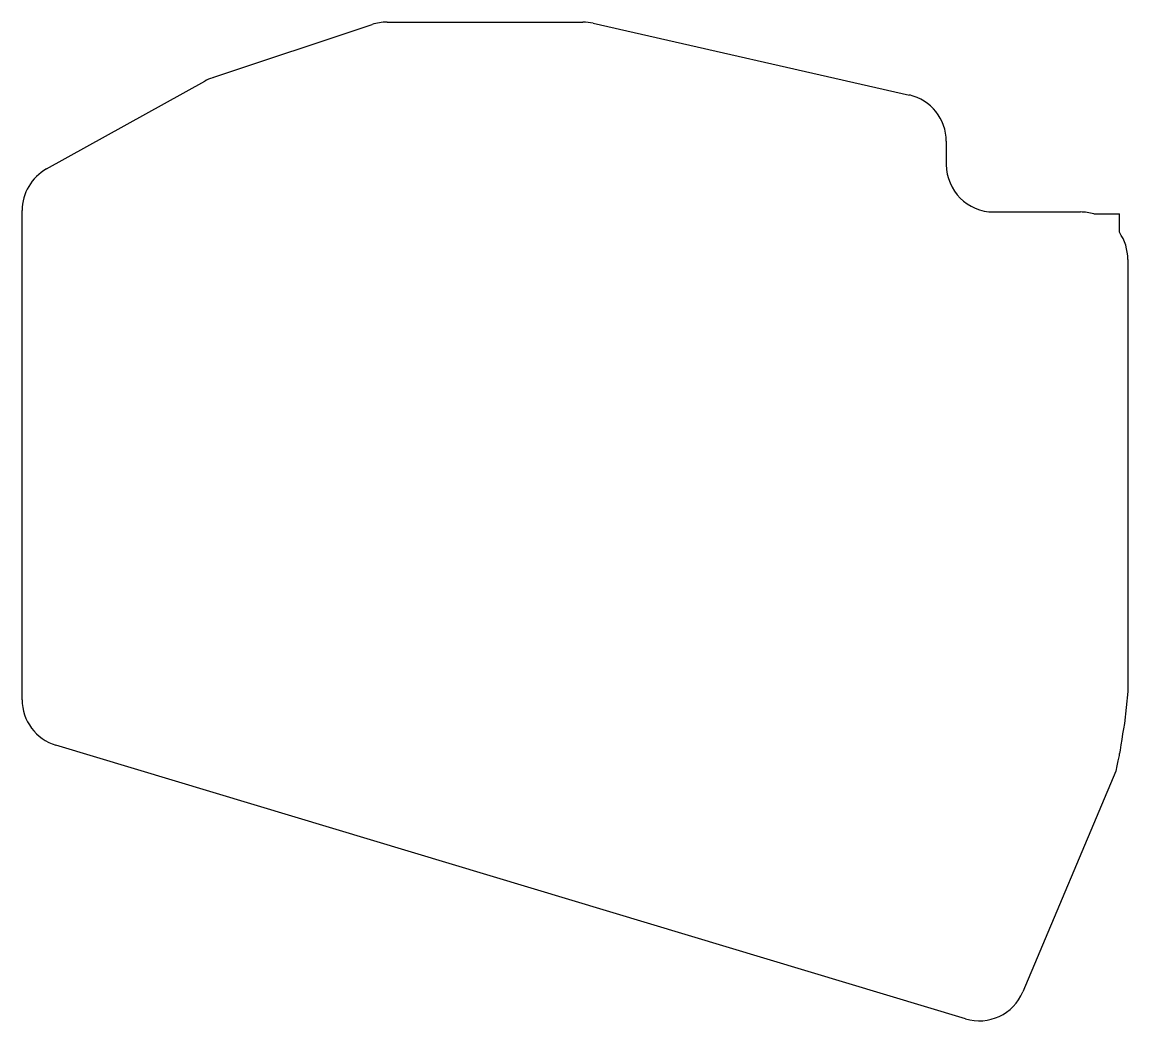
# Model space of a CAD drawing. Header units: millimetres. Extents: x 87 to 204, y -142 to -37.
import ezdxf

# ---------------------------------------------------------------- set-up
doc = ezdxf.new("R2010")
doc.units = ezdxf.units.MM

msp = doc.modelspace()

# ---------------------------------------------------------------- linework, layer by layer
for p, q in [((107.44, -42.85), (124.23, -37.26)), ((125.81, -37), (146.44, -37)), ((147.55, -37.12), (180.87, -44.68)), ((89.92, -52.47), (106.6, -43.22)), ((184.76, -49.55), (184.76, -52)), ((87.35, -108.38), (87.35, -56.84)), ((189.76, -57), (198.9, -57)), ((200.3, -57.2), (203, -57.2)), ((203, -59.14), (203, -57.2)), ((203.9, -62), (203.9, -107.5)), ((203.9, -107.5), (203.53, -110.87)), ((203.44, -111.43), (203.35, -111.99)), ((203.53, -110.87), (203.44, -111.43)), ((203.26, -112.56), (203.17, -113.12)), ((203.35, -111.99), (203.26, -112.56)), ((186.78, -142), (90.91, -113.17)), ((202.97, -114.2), (202.97, -114.24)), ((202.97, -114.2), (203, -114.2)), ((203.07, -113.68), (203, -114.06)), ((203, -114.2), (203, -114.06)), ((203.17, -113.12), (203.07, -113.68)), ((202.75, -115.35), (202.64, -115.91)), ((202.85, -114.8), (202.75, -115.35)), ((202.97, -114.24), (202.85, -114.8)), ((202.64, -115.91), (192.83, -139.15))]:
    msp.add_line(p, q)
for centre, start, end in [((125.81, -42), 90, 108.435), ((146.44, -42), 77.2272, 90), ((109.02, -47.6), 108.435, 119.0175), ((179.76, -49.55), 0, 77.2272), ((189.76, -52), 180, 270), ((92.35, -56.84), 119.0175, 180), ((198.9, -62), 73.7398, 90), ((198.9, -62), 0, 34.9152), ((92.35, -108.38), 180, 253.2647), ((188.22, -137.21), 253.2647, 337.1211)]:
    msp.add_arc(centre, 5, start, end)

doc.saveas('drawing.dxf')
